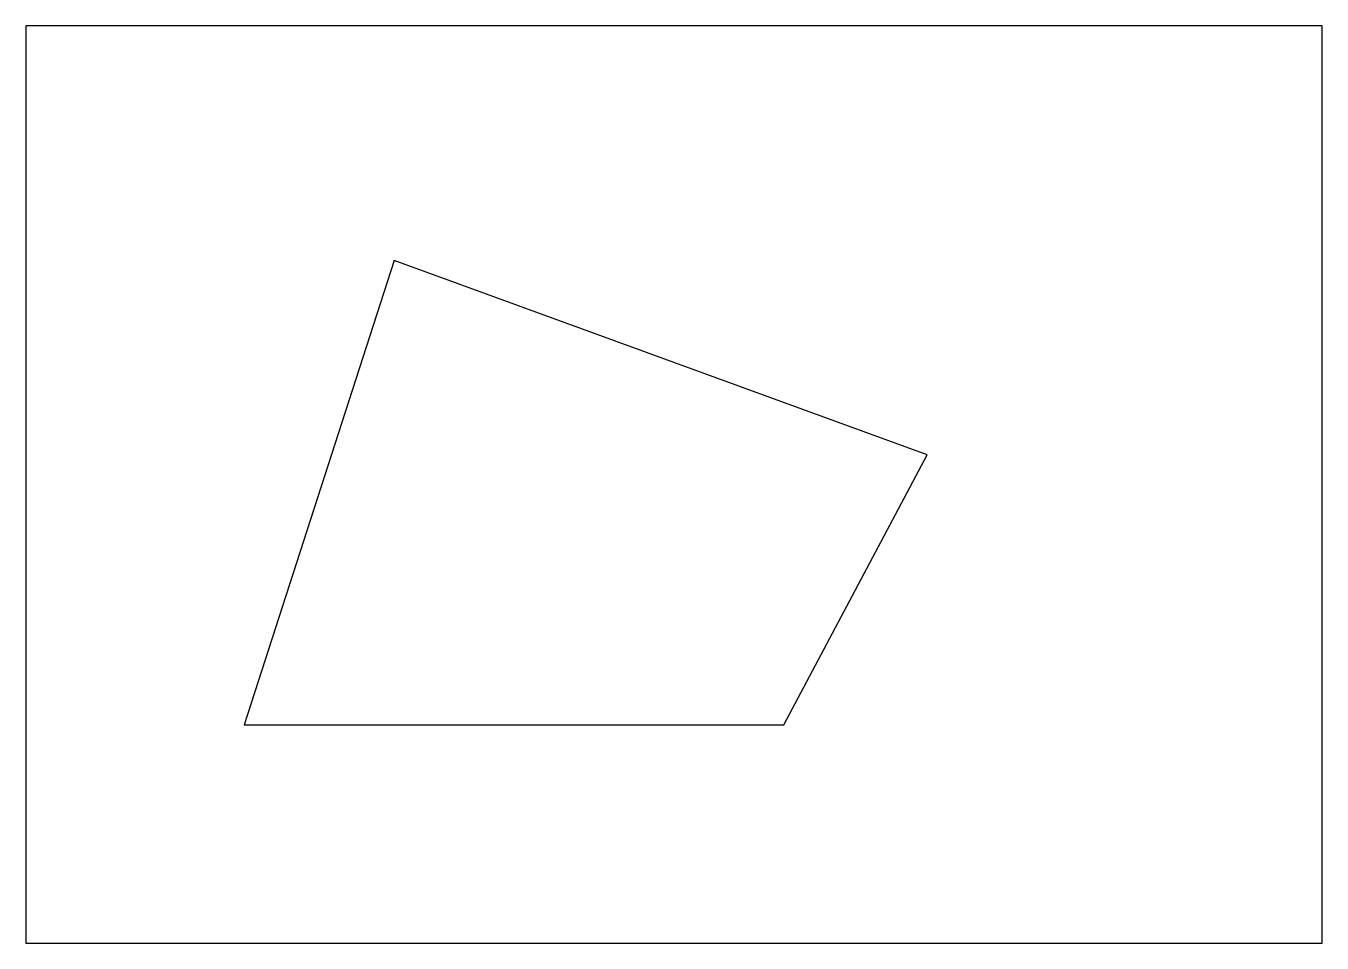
# Model space of a CAD drawing. Header units: millimetres. Extents: x 0 to 297, y 0 to 210.
import ezdxf

# ---------------------------------------------------------------- set-up
doc = ezdxf.new("R2010")
doc.units = ezdxf.units.MM

msp = doc.modelspace()

# ---------------------------------------------------------------- linework, layer by layer
for p, q in [((84.35, 156.27), (50, 50)), ((206.51, 111.81), (84.35, 156.27)), ((173.65, 50), (206.51, 111.81)), ((50, 50), (173.65, 50))]:
    msp.add_line(p, q)
msp.add_lwpolyline([(0, 0), (297, 0), (297, 210), (0, 210)], close=True)

doc.saveas('drawing.dxf')
